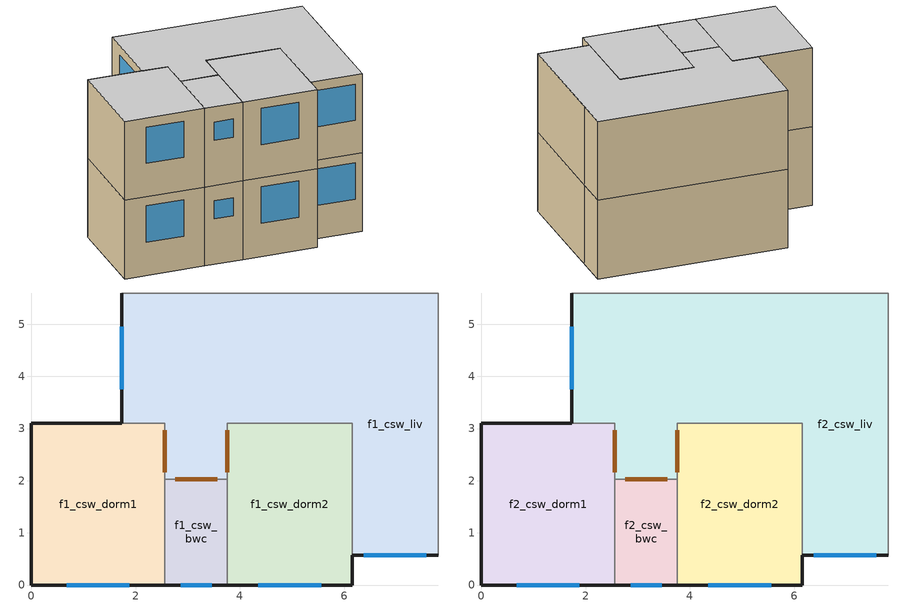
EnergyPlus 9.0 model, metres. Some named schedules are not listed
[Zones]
f1_csw_bwc
 floor othersideconditionsmodel (slab): 3.76,2.03 3.76,0 2.56,0 2.56,2.03 z0
 wall outside (ext_wall): 2.56,0 3.76,0 z0:2.6
 wall to f1_csw_dorm2 (int_wall): 3.76,0 3.76,2.03 z0:2.6
 wall to f1_csw_liv (int_wall): 3.76,2.03 2.56,2.03 z0:2.6
 wall to f1_csw_dorm1 (int_wall): 2.56,2.03 2.56,0 z0:2.6
 window (simple_window): 2.86,0 3.46,0 z1.5:2.1
 door inside (door_3cm): 3.56,2.03 2.76,2.03 z0:2.1
f1_csw_dorm1
 floor othersideconditionsmodel (slab): 2.56,3.1 2.56,0 0,0 0,3.1 z0
 wall outside (ext_wall): 1.73,3.1 0,3.1 0,0 2.56,0 z0:2.6
 wall to f1_csw_liv (int_wall): 2.56,2.03 2.56,3.1 1.73,3.1 z0:2.6
 window (simple_window): 0.68,0 1.88,0 z1.1:2.3
 door inside (door_3cm): 2.56,2.17 2.56,2.96 z0:2.1
f1_csw_dorm2
 floor othersideconditionsmodel (slab): 6.15,3.1 6.15,0 3.76,0 3.76,3.1 z0
 wall outside (ext_wall): 3.76,0 6.15,0 6.15,0.57 z0:2.6
 wall to f1_csw_liv (int_wall): 6.15,0.57 6.15,3.1 3.76,3.1 3.76,2.03 z0:2.6
 window (simple_window): 4.35,0 5.55,0 z1.1:2.3
 door inside (door_3cm): 3.76,2.96 3.76,2.17 z0:2.1
f1_csw_liv
 floor othersideconditionsmodel (slab): 7.8,5.6 7.8,0.57 6.15,0.57 6.15,3.1 3.76,3.1 3.76,2.03 2.56,2.03 2.56,3.1 1.73,3.1 1.73,5.6 z0
 wall outside (ext_wall): 6.15,0.57 7.8,0.57 / 1.73,5.6 1.73,3.1 z0:2.6
 wall adiabatic (int_wall): 7.8,0.57 7.8,4.47 7.8,5.6 1.73,5.6 z0:2.6
 window (simple_window): 6.38,0.57 7.57,0.57 / 1.73,4.95 1.73,3.75 z1.1:2.3
f2_csw_bwc
 floor to f1_csw_bwc (floor): 3.76,2.03 3.76,0 2.56,0 2.56,2.03 z2.6
 wall outside (ext_wall): 2.56,0 3.76,0 z2.6:5.2
 wall to f2_csw_dorm2 (int_wall): 3.76,0 3.76,2.03 z2.6:5.2
 wall to f2_csw_liv (int_wall): 3.76,2.03 2.56,2.03 z2.6:5.2
 wall to f2_csw_dorm1 (int_wall): 2.56,2.03 2.56,0 z2.6:5.2
 window (simple_window): 2.86,0 3.46,0 z4.1:4.7
 door inside (door_3cm): 3.56,2.03 2.76,2.03 z2.6:4.7
 ceiling adiabatic (ceiling): 2.56,2.03 2.56,0 3.76,0 3.76,2.03 z5.2
f2_csw_dorm1
 floor to f1_csw_dorm1 (floor): 2.56,3.1 2.56,0 0,0 0,3.1 z2.6
 wall outside (ext_wall): 1.73,3.1 0,3.1 0,0 2.56,0 z2.6:5.2
 wall to f2_csw_liv (int_wall): 2.56,2.03 2.56,3.1 1.73,3.1 z2.6:5.2
 window (simple_window): 0.68,0 1.88,0 z3.7:4.9
 door inside (door_3cm): 2.56,2.17 2.56,2.96 z2.6:4.7
 ceiling adiabatic (ceiling): 0,3.1 0,0 2.56,0 2.56,3.1 z5.2
f2_csw_dorm2
 floor to f1_csw_dorm2 (floor): 6.15,3.1 6.15,0 3.76,0 3.76,3.1 z2.6
 wall outside (ext_wall): 3.76,0 6.15,0 6.15,0.57 z2.6:5.2
 wall to f2_csw_liv (int_wall): 6.15,0.57 6.15,3.1 3.76,3.1 3.76,2.03 z2.6:5.2
 window (simple_window): 4.35,0 5.55,0 z3.7:4.9
 door inside (door_3cm): 3.76,2.96 3.76,2.17 z2.6:4.7
 ceiling adiabatic (ceiling): 3.76,3.1 3.76,0 6.15,0 6.15,3.1 z5.2
f2_csw_liv
 floor to f1_csw_liv (floor): 7.8,5.6 7.8,0.57 6.15,0.57 6.15,3.1 3.76,3.1 3.76,2.03 2.56,2.03 2.56,3.1 1.73,3.1 1.73,5.6 z2.6
 wall outside (ext_wall): 6.15,0.57 7.8,0.57 / 1.73,5.6 1.73,3.1 z2.6:5.2
 wall adiabatic (int_wall): 7.8,0.57 7.8,4.47 7.8,5.6 1.73,5.6 z2.6:5.2
 window (simple_window): 6.38,0.57 7.57,0.57 / 1.73,4.95 1.73,3.75 z3.7:4.9
 ceiling adiabatic (ceiling): 1.73,5.6 1.73,3.1 2.56,3.1 2.56,2.03 3.76,2.03 3.76,3.1 6.15,3.1 6.15,0.57 7.8,0.57 7.8,5.6 z5.2
[Building]
model: Loads convergence tolerance value=0.04; Maximum number of warmup days=25; Minimum number of warmup days=6; North axis=0; Solar distribution=FullInteriorAndExteriorWithReflections; Temperature convergence tolerance value=0.4; Terrain=City
[Site:GroundDomain:Slab]
ground_domain: 1, 0.4, 1.6, 10, No, Full, 6, 5, Timestep, ground_coupled_oscm, OnGrade, 1250, 30, 50, 1500, 1.5, finite_diff, Site:GroundTemperature:Undisturbed:FiniteDifference, No
[Site:GroundTemperature:Undisturbed:FiniteDifference]
finite_diff: 0.4, 1250, 30, 50, 1500, 1.5
[Construction]
ceiling: piso_ceramico_0.7, contrapiso, concreto_10cm_0.5
floor: concreto_10cm_0.5, contrapiso, piso_ceramico_0.7
slab: concreto_10cm_0.5
door_3cm: porta_madeira_3cm_0.5
simple_window: vid_0.87
ext_wall: placa_cimenticia, la_vidro_5cm, gesso_0.5
int_wall: gesso_0.5, la_vidro_5cm, gesso_0.5
[Material] Thermal absorptance=0.9
Name | Conductivity | Density | Roughness | Solar absorptance | Specific heat | Thickness | Visible absorptance
concreto_10cm_0.5 | 1.75 | 2200 | Rough | 0.5 | 1000 | 0.1 | 0.5
contrapiso | 1.15 | 2000 | MediumRough | 0.7 | 1000 | 0.02 | 0.7
piso_ceramico_0.7 | 1.05 | 2000 | Smooth | 0.7 | 920 | 0.0075 | 0.7
porta_madeira_3cm_0.5 | 0.15 | 650 | MediumSmooth | 0.5 | 2300 | 0.03 | 0.5
placa_cimenticia | 1.15 | 2000 | MediumSmooth | 0.5 | 1000 | 0.01 | 0.5
gesso_0.5 | 0.35 | 900 | Smooth | 0.5 | 870 | 0.0125 | 0.5
[Material:NoMass]
la_vidro_5cm: Roughness=Smooth; Thermal resistance=1.25; Thermal absorptance=0.9; Solar absorptance=0.7; Visible absorptance=0.7
[WindowMaterial:SimpleGlazingSystem]
vid_0.87: Solar heat gain coefficient=0.87; U factor=5.7
[SurfaceProperty:OtherSideConditionsModel]
ground_coupled_oscm: Type of modeling=GroundCoupledSurface
[Zone] Multiplier=1
f1_csw_bwc; f1_csw_dorm1; f1_csw_dorm2; f1_csw_liv; f2_csw_bwc; f2_csw_dorm1; f2_csw_dorm2; f2_csw_liv
[AirflowNetwork:MultiZone:Component:DetailedOpening] Discharge coefficient for opening factor 1=0.001; Discharge coefficient for opening factor 2=0.65; Extra crack length or height of pivoting axis=0; Height factor for opening factor 1=1; Height factor for opening factor 2=1; Number of sets of opening factor data=2; Opening factor 1=0; Opening factor 2=1; Start height factor for opening factor 1=0; Start height factor for opening factor 2=0; Type of rectangular large vertical opening lvo=NonPivoted; Width factor for opening factor 1=0
Name | Air mass flow coefficient when opening is closed | Air mass flow exponent when opening is closed | Width factor for opening factor 2
window_opening | 0.0003 | 0.63 | 0.45
door_opening | 0.0024 | 0.59 | 1
[AirflowNetwork:SimulationControl]
afn_control: Absolute airflow convergence tolerance=1e-06; Airflownetwork control=MultizoneWithoutDistribution; Azimuth angle of long axis of building=90; Building type=LowRise; Convergence acceleration limit=-0.5; Height selection for local wind pressure calculation=OpeningHeight; Initialization type=LinearInitializationMethod; Maximum number of iterations=500; Ratio of building width along short axis to width along long axis=0.5; Relative airflow convergence tolerance=0.0001; Wind pressure coefficient type=SurfaceAverageCalculation
[AirflowNetwork:MultiZone:Surface] Window door opening factor or crack factor=1
Name | Surface | Leakage component | Ventilation control mode | Venting availability schedule | Ventilation control zone temperature setpoint schedule
afn_f1_csw_bwc_door_n | f1_csw_bwc_door_n | door_opening | NoVent
afn_f1_csw_bwc_window_s | f1_csw_bwc_window_s | window_opening | Constant
afn_f1_csw_dorm1_door_e | f1_csw_dorm1_door_e | door_opening | Constant
afn_f1_csw_dorm1_window_s | f1_csw_dorm1_window_s | window_opening | Temperature | sch_window_behav | sch_afn_dorm
afn_f1_csw_dorm2_door_w | f1_csw_dorm2_door_w | door_opening | Constant
afn_f1_csw_dorm2_window_s | f1_csw_dorm2_window_s | window_opening | Temperature | sch_window_behav | sch_afn_dorm
afn_f1_csw_liv_window_s | f1_csw_liv_window_s | window_opening | Temperature | sch_window_behav | sch_afn_liv
afn_f1_csw_liv_window_w | f1_csw_liv_window_w | window_opening | Temperature | sch_window_behav | sch_afn_liv
afn_f2_csw_bwc_door_n | f2_csw_bwc_door_n | door_opening | NoVent
afn_f2_csw_bwc_window_s | f2_csw_bwc_window_s | window_opening | Constant
afn_f2_csw_dorm1_door_e | f2_csw_dorm1_door_e | door_opening | Constant
afn_f2_csw_dorm1_window_s | f2_csw_dorm1_window_s | window_opening | Temperature | sch_window_behav | sch_afn_dorm
afn_f2_csw_dorm2_door_w | f2_csw_dorm2_door_w | door_opening | Constant
afn_f2_csw_dorm2_window_s | f2_csw_dorm2_window_s | window_opening | Temperature | sch_window_behav | sch_afn_dorm
afn_f2_csw_liv_window_s | f2_csw_liv_window_s | window_opening | Temperature | sch_window_behav | sch_afn_liv
afn_f2_csw_liv_window_w | f2_csw_liv_window_w | window_opening | Temperature | sch_window_behav | sch_afn_liv
[AirflowNetwork:MultiZone:Zone]
Name | Zone
afn_f1_csw_bwc | f1_csw_bwc
afn_f1_csw_dorm1 | f1_csw_dorm1
afn_f1_csw_dorm2 | f1_csw_dorm2
afn_f1_csw_liv | f1_csw_liv
afn_f2_csw_bwc | f2_csw_bwc
afn_f2_csw_dorm1 | f2_csw_dorm1
afn_f2_csw_dorm2 | f2_csw_dorm2
afn_f2_csw_liv | f2_csw_liv
